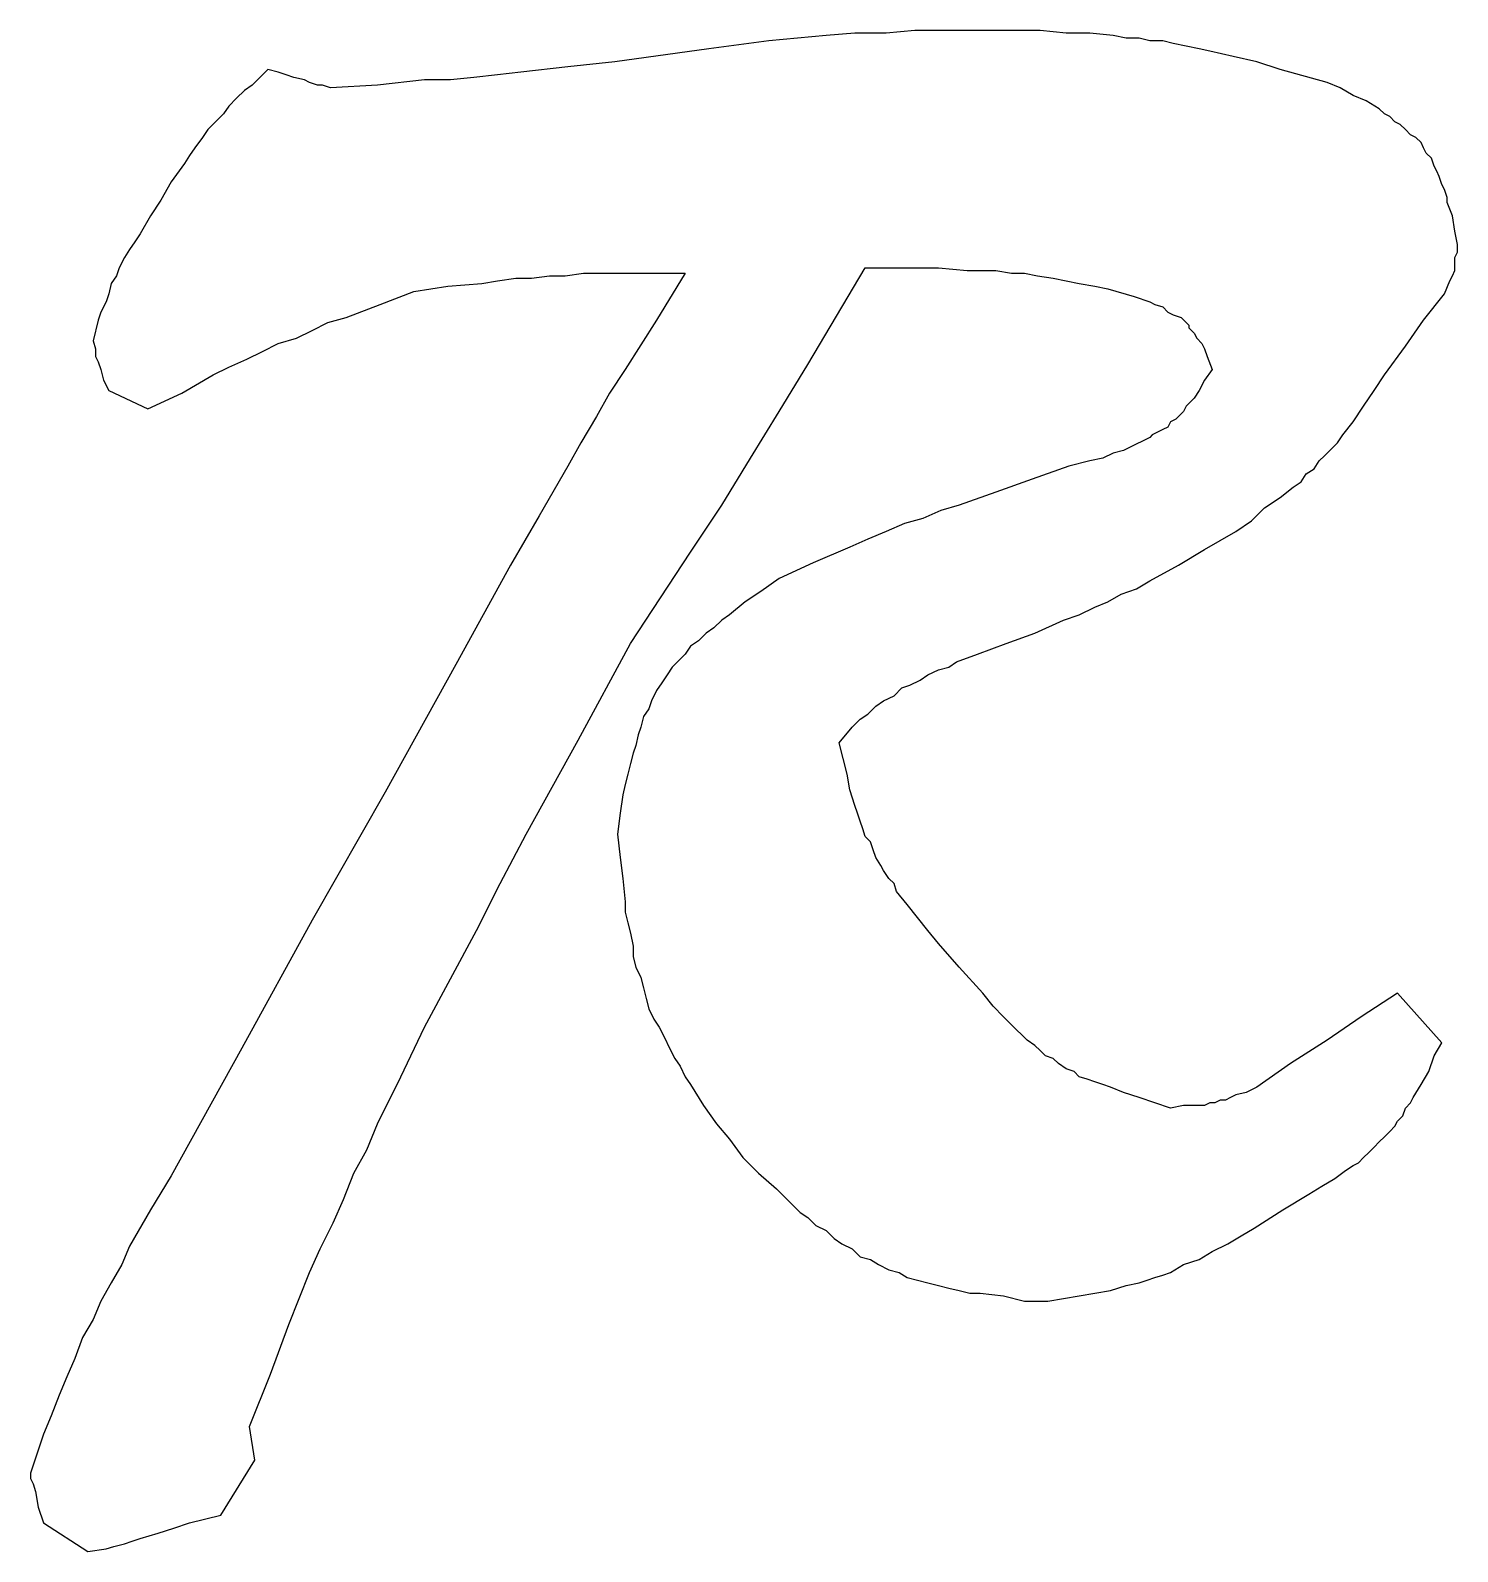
# Model space of a CAD drawing. Extents: x 5 to 194, y 2 to 286.
# Drawn here: x 150.92 to 162.5, y 41.22 to 53.56 of the extents above; entities that cross this region are included whole.
import ezdxf

# ---------------------------------------------------------------- set-up
doc = ezdxf.new("R2010")
doc.units = 0
doc.layers.add('Layer_1', color=7, linetype='CONTINUOUS')

msp = doc.modelspace()

# ---------------------------------------------------------------- linework, layer by layer
at = {"layer": 'Layer_1', "color": 7}
for p, q in [((158.094883, 53.556583), (157.86205, 53.535416)), ((158.327717, 53.556583), (158.094883, 53.556583)), ((158.729883, 53.556583), (158.327717, 53.556583)), ((158.920383, 53.556583), (158.729883, 53.556583)), ((159.110883, 53.556583), (158.920383, 53.556583)), ((159.32255, 53.535416), (159.110883, 53.556583)), ((156.90955, 53.471916), (156.422717, 53.408416)), ((157.142383, 53.493083), (156.90955, 53.471916)), ((157.375217, 53.51425), (157.142383, 53.493083)), ((157.60805, 53.535416), (157.375217, 53.51425)), ((157.86205, 53.535416), (157.60805, 53.535416)), ((159.51305, 53.535416), (159.32255, 53.535416)), ((159.70355, 53.51425), (159.51305, 53.535416)), ((159.809383, 53.493083), (159.70355, 53.51425)), ((159.915217, 53.493083), (159.809383, 53.493083)), ((159.999883, 53.471916), (159.915217, 53.493083)), ((160.105717, 53.471916), (159.999883, 53.471916)), ((160.190383, 53.45075), (160.105717, 53.471916)), ((160.296217, 53.429583), (160.190383, 53.45075)), ((156.422717, 53.408416), (155.660717, 53.302583)), ((160.40205, 53.408416), (160.296217, 53.429583)), ((160.486717, 53.38725), (160.40205, 53.408416)), ((160.677217, 53.344916), (160.486717, 53.38725)), ((160.867717, 53.302583), (160.677217, 53.344916)), ((152.84555, 53.239083), (152.71855, 53.112083)), ((152.930217, 53.217916), (152.84555, 53.239083)), ((152.993717, 53.19675), (152.930217, 53.217916)), ((153.057217, 53.175583), (152.993717, 53.19675)), ((154.708217, 53.19675), (154.517717, 53.175583)), ((154.898717, 53.217916), (154.708217, 53.19675)), ((155.279717, 53.26025), (154.898717, 53.217916)), ((155.660717, 53.302583), (155.279717, 53.26025)), ((161.058217, 53.239083), (160.867717, 53.302583)), ((161.439217, 53.13325), (161.058217, 53.239083)), ((152.65505, 53.06975), (152.59155, 53.00625)), ((152.71855, 53.112083), (152.65505, 53.06975)), ((153.141883, 53.154416), (153.057217, 53.175583)), ((153.184217, 53.13325), (153.141883, 53.154416)), ((153.247717, 53.112083), (153.184217, 53.13325)), ((153.29005, 53.112083), (153.247717, 53.112083)), ((153.35355, 53.090916), (153.29005, 53.112083)), ((153.73455, 53.112083), (153.35355, 53.090916)), ((154.11555, 53.154416), (153.73455, 53.112083)), ((154.327217, 53.154416), (154.11555, 53.154416)), ((154.517717, 53.175583), (154.327217, 53.154416)), ((161.54505, 53.090916), (161.439217, 53.13325)), ((161.650883, 53.027416), (161.54505, 53.090916)), ((152.52805, 52.94275), (152.485717, 52.87925)), ((152.59155, 53.00625), (152.52805, 52.94275)), ((161.756717, 52.985083), (161.650883, 53.027416)), ((161.86255, 52.921583), (161.756717, 52.985083)), ((152.485717, 52.87925), (152.422217, 52.81575)), ((161.904883, 52.87925), (161.86255, 52.921583)), ((161.947217, 52.858083), (161.904883, 52.87925)), ((161.98955, 52.81575), (161.947217, 52.858083)), ((152.358717, 52.75225), (152.316383, 52.68875)), ((152.422217, 52.81575), (152.358717, 52.75225)), ((162.031883, 52.794583), (161.98955, 52.81575)), ((162.074217, 52.75225), (162.031883, 52.794583)), ((162.11655, 52.709916), (162.074217, 52.75225)), ((162.158883, 52.68875), (162.11655, 52.709916)), ((152.252883, 52.604083), (152.21055, 52.540583)), ((152.316383, 52.68875), (152.252883, 52.604083)), ((162.201217, 52.646416), (162.158883, 52.68875)), ((162.222383, 52.604083), (162.201217, 52.646416)), ((162.24355, 52.56175), (162.222383, 52.604083)), ((152.168217, 52.477083), (152.062383, 52.328916)), ((152.21055, 52.540583), (152.168217, 52.477083)), ((162.285883, 52.519416), (162.24355, 52.56175)), ((162.30705, 52.455916), (162.285883, 52.519416)), ((162.328217, 52.413583), (162.30705, 52.455916)), ((152.062383, 52.328916), (151.977717, 52.18075)), ((162.349383, 52.37125), (162.328217, 52.413583)), ((162.37055, 52.30775), (162.349383, 52.37125)), ((162.391717, 52.265416), (162.37055, 52.30775)), ((162.412883, 52.201916), (162.391717, 52.265416)), ((162.412883, 52.159583), (162.412883, 52.201916)), ((151.977717, 52.18075), (151.89305, 52.05375)), ((162.455217, 52.05375), (162.412883, 52.159583)), ((151.89305, 52.05375), (151.808383, 51.905583)), ((162.476383, 51.92675), (162.455217, 52.05375)), ((151.76605, 51.842083), (151.723717, 51.778583)), ((151.808383, 51.905583), (151.76605, 51.842083)), ((162.49755, 51.820916), (162.476383, 51.92675)), ((151.681383, 51.715083), (151.63905, 51.630416)), ((151.723717, 51.778583), (151.681383, 51.715083)), ((162.476383, 51.715083), (162.49755, 51.757416)), ((162.476383, 51.67275), (162.476383, 51.715083)), ((162.49755, 51.757416), (162.49755, 51.820916)), ((151.63905, 51.630416), (151.617883, 51.566916)), ((155.25855, 51.566916), (155.406717, 51.588083)), ((155.406717, 51.588083), (155.554883, 51.588083)), ((155.554883, 51.588083), (155.681883, 51.588083)), ((155.681883, 51.588083), (155.95705, 51.588083)), ((155.95705, 51.588083), (156.232217, 51.588083)), ((156.232217, 51.588083), (155.999383, 51.207083)), ((157.22705, 50.84725), (157.692717, 51.630416)), ((157.692717, 51.630416), (158.05255, 51.630416)), ((158.05255, 51.630416), (158.285383, 51.630416)), ((158.285383, 51.630416), (158.518217, 51.60925)), ((158.518217, 51.60925), (158.645217, 51.60925)), ((158.645217, 51.60925), (158.75105, 51.60925)), ((158.75105, 51.60925), (158.87805, 51.588083)), ((158.87805, 51.588083), (158.983883, 51.588083)), ((158.983883, 51.588083), (159.089717, 51.566916)), ((162.455217, 51.566916), (162.476383, 51.60925)), ((162.476383, 51.60925), (162.476383, 51.67275)), ((151.57555, 51.503416), (151.554383, 51.41875)), ((151.617883, 51.566916), (151.57555, 51.503416)), ((154.030883, 51.439916), (154.30605, 51.48225)), ((154.30605, 51.48225), (154.581217, 51.503416)), ((154.581217, 51.503416), (154.708217, 51.524583)), ((154.708217, 51.524583), (154.856383, 51.54575)), ((154.856383, 51.54575), (154.983383, 51.54575)), ((154.983383, 51.54575), (155.13155, 51.566916)), ((155.13155, 51.566916), (155.25855, 51.566916)), ((159.089717, 51.566916), (159.216717, 51.54575)), ((159.216717, 51.54575), (159.32255, 51.524583)), ((159.32255, 51.524583), (159.428383, 51.503416)), ((159.428383, 51.503416), (159.555383, 51.48225)), ((159.555383, 51.48225), (159.661217, 51.461083)), ((159.661217, 51.461083), (159.872883, 51.397583)), ((162.391717, 51.41875), (162.43405, 51.524583)), ((162.43405, 51.524583), (162.455217, 51.566916)), ((151.533217, 51.35525), (151.490883, 51.270583)), ((151.554383, 51.41875), (151.533217, 51.35525)), ((153.755717, 51.334083), (154.030883, 51.439916)), ((159.872883, 51.397583), (159.999883, 51.35525)), ((159.999883, 51.35525), (160.042217, 51.334083)), ((162.222383, 51.207083), (162.391717, 51.41875)), ((151.490883, 51.270583), (151.469717, 51.207083)), ((153.332383, 51.185916), (153.48055, 51.22825)), ((153.48055, 51.22825), (153.755717, 51.334083)), ((160.042217, 51.334083), (160.105717, 51.312916)), ((160.105717, 51.312916), (160.14805, 51.270583)), ((160.14805, 51.270583), (160.190383, 51.249416)), ((160.190383, 51.249416), (160.253883, 51.22825)), ((160.253883, 51.22825), (160.296217, 51.185916)), ((151.469717, 51.207083), (151.427383, 51.03775)), ((153.078383, 51.058916), (153.205383, 51.122416)), ((153.205383, 51.122416), (153.332383, 51.185916)), ((155.999383, 51.207083), (155.745383, 50.804916)), ((160.296217, 51.185916), (160.317383, 51.16475)), ((160.317383, 51.16475), (160.317383, 51.143583)), ((160.317383, 51.143583), (160.33855, 51.122416)), ((160.33855, 51.122416), (160.359717, 51.10125)), ((160.359717, 51.10125), (160.380883, 51.058916)), ((162.074217, 50.995416), (162.222383, 51.207083)), ((151.427383, 51.03775), (151.44855, 50.97425)), ((151.44855, 50.97425), (151.44855, 50.953083)), ((152.803217, 50.953083), (152.930217, 51.016583)), ((152.930217, 51.016583), (153.078383, 51.058916)), ((160.380883, 51.058916), (160.423217, 51.016583)), ((160.423217, 51.016583), (160.444383, 50.97425)), ((160.444383, 50.97425), (160.46555, 50.91075)), ((161.904883, 50.762583), (162.074217, 50.995416)), ((151.44855, 50.953083), (151.44855, 50.91075)), ((151.44855, 50.91075), (151.469717, 50.868416)), ((151.469717, 50.868416), (151.490883, 50.804916)), ((152.52805, 50.826083), (152.676217, 50.889583)), ((152.676217, 50.889583), (152.803217, 50.953083)), ((156.994217, 50.46625), (157.22705, 50.84725)), ((160.46555, 50.91075), (160.507883, 50.804916)), ((151.490883, 50.804916), (151.51205, 50.72025)), ((151.51205, 50.72025), (151.554383, 50.635583)), ((152.14705, 50.614416), (152.40105, 50.762583)), ((152.40105, 50.762583), (152.52805, 50.826083)), ((155.745383, 50.804916), (155.618383, 50.614416)), ((160.444383, 50.72025), (160.40205, 50.635583)), ((160.507883, 50.804916), (160.444383, 50.72025)), ((161.820217, 50.635583), (161.904883, 50.762583)), ((151.554383, 50.635583), (151.871883, 50.487416)), ((151.871883, 50.487416), (152.14705, 50.614416)), ((155.618383, 50.614416), (155.51255, 50.423916)), ((160.40205, 50.635583), (160.359717, 50.572083)), ((161.73555, 50.508583), (161.820217, 50.635583)), ((160.296217, 50.508583), (160.27505, 50.46625)), ((160.317383, 50.52975), (160.296217, 50.508583)), ((160.359717, 50.572083), (160.317383, 50.52975)), ((161.650883, 50.381583), (161.73555, 50.508583)), ((155.51255, 50.423916), (155.38555, 50.21225)), ((156.761383, 50.08525), (156.994217, 50.46625)), ((160.169217, 50.381583), (160.14805, 50.33925)), ((160.21155, 50.40275), (160.169217, 50.381583)), ((160.232717, 50.423916), (160.21155, 50.40275)), ((160.27505, 50.46625), (160.232717, 50.423916)), ((161.566217, 50.27575), (161.650883, 50.381583)), ((159.95755, 50.233416), (159.872883, 50.191083)), ((159.999883, 50.254583), (159.95755, 50.233416)), ((160.02105, 50.27575), (159.999883, 50.254583)), ((160.063383, 50.296916), (160.02105, 50.27575)), ((160.105717, 50.318083), (160.063383, 50.296916)), ((160.14805, 50.33925), (160.105717, 50.318083)), ((161.523883, 50.21225), (161.566217, 50.27575)), ((155.38555, 50.21225), (155.279717, 50.02175)), ((159.70355, 50.127583), (159.618883, 50.08525)), ((159.788217, 50.14875), (159.70355, 50.127583)), ((159.872883, 50.191083), (159.788217, 50.14875)), ((161.375717, 50.064083), (161.41805, 50.106416)), ((161.41805, 50.106416), (161.48155, 50.169916)), ((161.48155, 50.169916), (161.523883, 50.21225)), ((155.279717, 50.02175), (155.046883, 49.619583)), ((156.52855, 49.70425), (156.761383, 50.08525)), ((159.343717, 50.02175), (159.047383, 49.915916)), ((159.51305, 50.064083), (159.343717, 50.02175)), ((159.618883, 50.08525), (159.51305, 50.064083)), ((161.269883, 49.95825), (161.333383, 50.000583)), ((161.333383, 50.000583), (161.375717, 50.064083)), ((159.047383, 49.915916), (158.75105, 49.810083)), ((161.16405, 49.852416), (161.22755, 49.89475)), ((161.22755, 49.89475), (161.269883, 49.95825)), ((158.75105, 49.810083), (158.454717, 49.70425)), ((160.931217, 49.683083), (161.058217, 49.76775)), ((161.058217, 49.76775), (161.16405, 49.852416)), ((155.046883, 49.619583), (154.81405, 49.217416)), ((156.27455, 49.32325), (156.52855, 49.70425)), ((158.30655, 49.661916), (158.158383, 49.598416)), ((158.454717, 49.70425), (158.30655, 49.661916)), ((160.825383, 49.57725), (160.931217, 49.683083)), ((157.86205, 49.492583), (157.713883, 49.429083)), ((158.010217, 49.556083), (157.86205, 49.492583)), ((158.158383, 49.598416), (158.010217, 49.556083)), ((160.444383, 49.344416), (160.698383, 49.492583)), ((160.698383, 49.492583), (160.825383, 49.57725)), ((157.565717, 49.365583), (157.269383, 49.238583)), ((157.713883, 49.429083), (157.565717, 49.365583)), ((155.787717, 48.582416), (156.27455, 49.32325)), ((157.269383, 49.238583), (156.994217, 49.111583)), ((160.232717, 49.217416), (160.444383, 49.344416)), ((154.81405, 49.217416), (154.36955, 48.413083)), ((159.999883, 49.090416), (160.232717, 49.217416)), ((156.84605, 49.00575), (156.71905, 48.921083)), ((156.994217, 49.111583), (156.84605, 49.00575)), ((159.76705, 48.984583), (159.89405, 49.026916)), ((159.89405, 49.026916), (159.999883, 49.090416)), ((156.71905, 48.921083), (156.59205, 48.81525)), ((159.428383, 48.81525), (159.555383, 48.87875)), ((159.555383, 48.87875), (159.661217, 48.921083)), ((159.661217, 48.921083), (159.76705, 48.984583)), ((156.52855, 48.772916), (156.46505, 48.709416)), ((156.59205, 48.81525), (156.52855, 48.772916)), ((159.06855, 48.667083), (159.301383, 48.772916)), ((159.301383, 48.772916), (159.428383, 48.81525)), ((156.40155, 48.667083), (156.33805, 48.603583)), ((156.46505, 48.709416), (156.40155, 48.667083)), ((158.835717, 48.582416), (159.06855, 48.667083)), ((155.364383, 47.79925), (155.787717, 48.582416)), ((156.232217, 48.49775), (156.168717, 48.43425)), ((156.27455, 48.56125), (156.232217, 48.49775)), ((156.33805, 48.603583), (156.27455, 48.56125)), ((158.43355, 48.43425), (158.602883, 48.49775)), ((158.602883, 48.49775), (158.835717, 48.582416)), ((154.36955, 48.413083), (153.79805, 47.375916)), ((156.126383, 48.391916), (156.08405, 48.328416)), ((156.168717, 48.43425), (156.126383, 48.391916)), ((158.285383, 48.37075), (158.37005, 48.391916)), ((158.37005, 48.391916), (158.43355, 48.43425)), ((156.041717, 48.264916), (155.999383, 48.201416)), ((156.08405, 48.328416), (156.041717, 48.264916)), ((158.05255, 48.24375), (158.137217, 48.286083)), ((158.137217, 48.286083), (158.200717, 48.328416)), ((158.200717, 48.328416), (158.285383, 48.37075)), ((155.999383, 48.201416), (155.95705, 48.11675)), ((157.840883, 48.11675), (157.92555, 48.159083)), ((157.92555, 48.159083), (157.98905, 48.222583)), ((157.98905, 48.222583), (158.05255, 48.24375)), ((155.935883, 48.05325), (155.89355, 47.98975)), ((155.95705, 48.11675), (155.935883, 48.05325)), ((157.650383, 47.968583), (157.713883, 48.010916)), ((157.713883, 48.010916), (157.777383, 48.074416)), ((157.777383, 48.074416), (157.840883, 48.11675)), ((155.872383, 47.905083), (155.851217, 47.841583)), ((155.89355, 47.98975), (155.872383, 47.905083)), ((157.48105, 47.778083), (157.586883, 47.905083)), ((157.586883, 47.905083), (157.650383, 47.968583)), ((155.152717, 47.41825), (155.364383, 47.79925)), ((155.83005, 47.756916), (155.808883, 47.693416)), ((155.851217, 47.841583), (155.83005, 47.756916)), ((157.54455, 47.524083), (157.48105, 47.778083)), ((155.808883, 47.693416), (155.787717, 47.60875)), ((155.76655, 47.524083), (155.745383, 47.439416)), ((155.787717, 47.60875), (155.76655, 47.524083)), ((157.565717, 47.397083), (157.54455, 47.524083)), ((154.94105, 47.03725), (155.152717, 47.41825)), ((155.745383, 47.439416), (155.724217, 47.35475)), ((157.60805, 47.270083), (157.565717, 47.397083)), ((153.79805, 47.375916), (153.205383, 46.33875)), ((155.724217, 47.35475), (155.70305, 47.206583)), ((157.629217, 47.206583), (157.60805, 47.270083)), ((155.70305, 47.206583), (155.681883, 47.03725)), ((157.650383, 47.143083), (157.629217, 47.206583)), ((157.67155, 47.079583), (157.650383, 47.143083)), ((154.729383, 46.635083), (154.94105, 47.03725)), ((155.681883, 47.03725), (155.70305, 46.84675)), ((157.692717, 47.016083), (157.67155, 47.079583)), ((157.73505, 46.97375), (157.692717, 47.016083)), ((157.756217, 46.91025), (157.73505, 46.97375)), ((157.777383, 46.84675), (157.756217, 46.91025)), ((155.70305, 46.84675), (155.724217, 46.677416)), ((157.819717, 46.78325), (157.777383, 46.84675)), ((157.840883, 46.740916), (157.819717, 46.78325)), ((155.724217, 46.677416), (155.745383, 46.486916)), ((157.883217, 46.677416), (157.840883, 46.740916)), ((157.92555, 46.635083), (157.883217, 46.677416)), ((154.538883, 46.254083), (154.729383, 46.635083)), ((157.946717, 46.571583), (157.92555, 46.635083)), ((158.031383, 46.46575), (157.946717, 46.571583)), ((155.745383, 46.486916), (155.745383, 46.40225)), ((155.745383, 46.40225), (155.76655, 46.317583)), ((158.11605, 46.359916), (158.031383, 46.46575)), ((153.205383, 46.33875), (152.633883, 45.301583)), ((155.76655, 46.317583), (155.787717, 46.232916)), ((158.200717, 46.254083), (158.11605, 46.359916)), ((154.11555, 45.470916), (154.538883, 46.254083)), ((155.787717, 46.232916), (155.808883, 46.127083)), ((158.285383, 46.14825), (158.200717, 46.254083)), ((155.808883, 46.127083), (155.808883, 46.042416)), ((155.808883, 46.042416), (155.83005, 45.95775)), ((158.454717, 45.95775), (158.285383, 46.14825)), ((155.83005, 45.95775), (155.872383, 45.873083)), ((158.645217, 45.746083), (158.454717, 45.95775)), ((155.872383, 45.873083), (155.89355, 45.788416)), ((155.89355, 45.788416), (155.914717, 45.70375)), ((155.914717, 45.70375), (155.935883, 45.619083)), ((158.729883, 45.64025), (158.645217, 45.746083)), ((162.010717, 45.746083), (161.714383, 45.555583)), ((162.37055, 45.343916), (162.010717, 45.746083)), ((155.935883, 45.619083), (155.978217, 45.534416)), ((158.81455, 45.555583), (158.729883, 45.64025)), ((158.920383, 45.44975), (158.81455, 45.555583)), ((161.714383, 45.555583), (161.439217, 45.365083)), ((153.92505, 45.06875), (154.11555, 45.470916)), ((155.978217, 45.534416), (156.02055, 45.470916)), ((156.02055, 45.470916), (156.062883, 45.38625)), ((158.962717, 45.407416), (158.920383, 45.44975)), ((152.633883, 45.301583), (152.062383, 44.264416)), ((156.062883, 45.38625), (156.105217, 45.301583)), ((156.105217, 45.301583), (156.14755, 45.216916)), ((159.00505, 45.365083), (158.962717, 45.407416)), ((159.06855, 45.32275), (159.00505, 45.365083)), ((159.110883, 45.280416), (159.06855, 45.32275)), ((161.439217, 45.365083), (161.142883, 45.174583)), ((162.30705, 45.238083), (162.37055, 45.343916)), ((156.14755, 45.216916), (156.189883, 45.153416)), ((159.153217, 45.238083), (159.110883, 45.280416)), ((159.216717, 45.216916), (159.153217, 45.238083)), ((159.25905, 45.174583), (159.216717, 45.216916)), ((159.32255, 45.13225), (159.25905, 45.174583)), ((161.142883, 45.174583), (160.867717, 44.984083)), ((162.264717, 45.111083), (162.30705, 45.238083)), ((153.73455, 44.68775), (153.92505, 45.06875)), ((156.189883, 45.153416), (156.232217, 45.06875)), ((156.232217, 45.06875), (156.27455, 45.00525)), ((159.38605, 45.111083), (159.32255, 45.13225)), ((159.428383, 45.06875), (159.38605, 45.111083)), ((159.491883, 45.047583), (159.428383, 45.06875)), ((159.555383, 45.026416), (159.491883, 45.047583)), ((162.201217, 45.00525), (162.264717, 45.111083)), ((156.27455, 45.00525), (156.380383, 44.835916)), ((159.618883, 45.00525), (159.555383, 45.026416)), ((159.682383, 44.984083), (159.618883, 45.00525)), ((159.788217, 44.94175), (159.682383, 44.984083)), ((159.915217, 44.899416), (159.788217, 44.94175)), ((160.698383, 44.920583), (160.65605, 44.899416)), ((160.78305, 44.94175), (160.698383, 44.920583)), ((160.867717, 44.984083), (160.78305, 44.94175)), ((162.137717, 44.899416), (162.201217, 45.00525)), ((156.380383, 44.835916), (156.486217, 44.68775)), ((160.042217, 44.857083), (159.915217, 44.899416)), ((160.169217, 44.81475), (160.042217, 44.857083)), ((160.27505, 44.835916), (160.169217, 44.81475)), ((160.359717, 44.835916), (160.27505, 44.835916)), ((160.444383, 44.835916), (160.359717, 44.835916)), ((160.486717, 44.857083), (160.444383, 44.835916)), ((160.52905, 44.857083), (160.486717, 44.857083)), ((160.571383, 44.87825), (160.52905, 44.857083)), ((160.613717, 44.87825), (160.571383, 44.87825)), ((160.65605, 44.899416), (160.613717, 44.87825)), ((162.05305, 44.75125), (162.074217, 44.81475)), ((162.074217, 44.81475), (162.11655, 44.857083)), ((162.11655, 44.857083), (162.137717, 44.899416)), ((153.649883, 44.476083), (153.73455, 44.68775)), ((156.486217, 44.68775), (156.59205, 44.56075)), ((161.98955, 44.666583), (162.010717, 44.708916)), ((162.010717, 44.708916), (162.05305, 44.75125)), ((156.59205, 44.56075), (156.697883, 44.412583)), ((161.86255, 44.539583), (161.904883, 44.581916)), ((161.904883, 44.581916), (161.947217, 44.62425)), ((161.947217, 44.62425), (161.98955, 44.666583)), ((153.54405, 44.285583), (153.649883, 44.476083)), ((161.73555, 44.412583), (161.777883, 44.454916)), ((161.777883, 44.454916), (161.820217, 44.49725)), ((161.820217, 44.49725), (161.86255, 44.539583)), ((156.697883, 44.412583), (156.824883, 44.285583)), ((161.502717, 44.24325), (161.587383, 44.30675)), ((161.587383, 44.30675), (161.650883, 44.349083)), ((161.650883, 44.349083), (161.693217, 44.37025)), ((161.693217, 44.37025), (161.73555, 44.412583)), ((152.062383, 44.264416), (151.89305, 43.98925)), ((153.459383, 44.073916), (153.54405, 44.285583)), ((156.824883, 44.285583), (156.97305, 44.158583)), ((161.29105, 44.11625), (161.396883, 44.17975)), ((161.396883, 44.17975), (161.502717, 44.24325)), ((153.374717, 43.883416), (153.459383, 44.073916)), ((156.97305, 44.158583), (157.10005, 44.031583)), ((161.079383, 43.98925), (161.29105, 44.11625)), ((151.89305, 43.98925), (151.723717, 43.692916)), ((157.10005, 44.031583), (157.16355, 43.968083)), ((157.16355, 43.968083), (157.22705, 43.92575)), ((160.84655, 43.841083), (161.079383, 43.98925)), ((153.268883, 43.67175), (153.374717, 43.883416)), ((157.22705, 43.92575), (157.29055, 43.86225)), ((157.29055, 43.86225), (157.375217, 43.819916)), ((157.375217, 43.819916), (157.438717, 43.756416)), ((160.740717, 43.777583), (160.84655, 43.841083)), ((151.723717, 43.692916), (151.660217, 43.54475)), ((157.438717, 43.756416), (157.502217, 43.714083)), ((157.502217, 43.714083), (157.586883, 43.67175)), ((160.507883, 43.650583), (160.634883, 43.714083)), ((160.634883, 43.714083), (160.740717, 43.777583)), ((153.184217, 43.48125), (153.268883, 43.67175)), ((157.586883, 43.67175), (157.650383, 43.60825)), ((157.650383, 43.60825), (157.73505, 43.587083)), ((157.73505, 43.587083), (157.79855, 43.54475)), ((160.27505, 43.54475), (160.40205, 43.587083)), ((160.40205, 43.587083), (160.507883, 43.650583)), ((151.660217, 43.54475), (151.57555, 43.396583)), ((153.09955, 43.269583), (153.184217, 43.48125)), ((157.79855, 43.54475), (157.883217, 43.502416)), ((157.883217, 43.502416), (157.967883, 43.48125)), ((157.967883, 43.48125), (158.031383, 43.438916)), ((158.031383, 43.438916), (158.11605, 43.41775)), ((159.978717, 43.41775), (160.042217, 43.438916)), ((160.042217, 43.438916), (160.105717, 43.460083)), ((160.105717, 43.460083), (160.169217, 43.48125)), ((160.169217, 43.48125), (160.27505, 43.54475)), ((151.57555, 43.396583), (151.490883, 43.248416)), ((158.11605, 43.41775), (158.200717, 43.396583)), ((158.200717, 43.396583), (158.285383, 43.375416)), ((158.285383, 43.375416), (158.37005, 43.35425)), ((158.37005, 43.35425), (158.454717, 43.333083)), ((158.454717, 43.333083), (158.539383, 43.311916)), ((159.555383, 43.311916), (159.682383, 43.333083)), ((159.682383, 43.333083), (159.809383, 43.375416)), ((159.809383, 43.375416), (159.915217, 43.396583)), ((159.915217, 43.396583), (159.978717, 43.41775)), ((151.490883, 43.248416), (151.427383, 43.10025)), ((153.014883, 43.057916), (153.09955, 43.269583)), ((158.539383, 43.311916), (158.62405, 43.311916)), ((158.62405, 43.311916), (158.81455, 43.29075)), ((158.81455, 43.29075), (158.983883, 43.248416)), ((158.983883, 43.248416), (159.174383, 43.248416)), ((159.174383, 43.248416), (159.428383, 43.29075)), ((159.428383, 43.29075), (159.555383, 43.311916)), ((151.427383, 43.10025), (151.342717, 42.952083)), ((151.342717, 42.952083), (151.279217, 42.78275)), ((152.866717, 42.65575), (153.014883, 43.057916)), ((151.279217, 42.78275), (151.215717, 42.634583)), ((151.215717, 42.634583), (151.152217, 42.486416)), ((152.697383, 42.232416), (152.866717, 42.65575)), ((151.152217, 42.486416), (151.088717, 42.317083)), ((151.088717, 42.317083), (151.025217, 42.168916)), ((152.739717, 41.95725), (152.697383, 42.232416)), ((151.025217, 42.168916), (150.919383, 41.851416)), ((152.46455, 41.51275), (152.739717, 41.95725)), ((150.919383, 41.851416), (150.919383, 41.809083)), ((150.919383, 41.809083), (150.94055, 41.76675)), ((150.94055, 41.76675), (150.961717, 41.70325)), ((150.961717, 41.70325), (150.982883, 41.57625)), ((150.982883, 41.57625), (151.025217, 41.44925)), ((152.21055, 41.44925), (152.46455, 41.51275)), ((151.025217, 41.44925), (151.38505, 41.216416)), ((151.808383, 41.32225), (151.95655, 41.364583)), ((151.95655, 41.364583), (152.08355, 41.406916)), ((152.08355, 41.406916), (152.21055, 41.44925)), ((151.38505, 41.216416), (151.533217, 41.237583)), ((151.533217, 41.237583), (151.596717, 41.25875)), ((151.596717, 41.25875), (151.681383, 41.279916)), ((151.681383, 41.279916), (151.744883, 41.301083)), ((151.744883, 41.301083), (151.808383, 41.32225))]:
    msp.add_line(p, q, dxfattribs=at)

doc.saveas('drawing.dxf')
